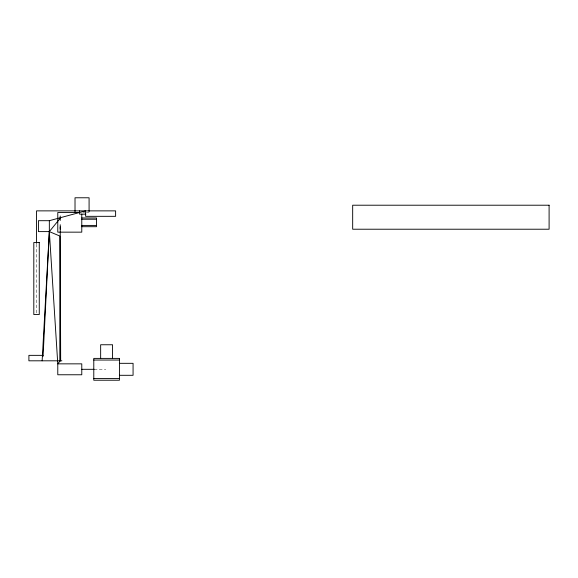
<?xml version="1.0" encoding="UTF-8"?>
<svg xmlns="http://www.w3.org/2000/svg" width="578" height="578" viewBox="0 0 578 578"><rect width="100%" height="100%" fill="white"/><g stroke="black" fill="none" stroke-linecap="round" stroke-linejoin="round"><path stroke-width="0.43" stroke-dasharray="2.89 2.17" d="M82.972 212.509L84.771 212.509M86.36 212.509L89.084 212.509M94.228 369.313L105.788 369.313M36.537 244.227L36.537 313.637"/><path stroke-width="0.87" d="M43.068 356.323L49.34 231.605L49.34 220.695L85.602 210.869L85.602 216.331L115.614 216.331L115.614 210.869L36.537 210.869L36.537 243.324M42.136 360.809L49.34 231.605L60.235 218.202M60.235 360.809L57.778 363.851L57.778 374.768L81.78 374.768L81.78 363.851L57.778 363.851L49.34 231.605L38.423 231.605L38.423 220.695L49.34 220.695M79.598 212.509L57.778 212.509L57.778 232.154L81.78 232.154L81.78 214.149M85.876 214.149L79.598 214.149L79.598 210.869M81.78 217.964L96.512 217.964L96.512 226.699L81.78 226.699M81.78 219.243L96.512 219.243M81.78 225.42L96.512 225.42M43.083 355.354L28.9 355.354L28.9 360.809L61.875 360.809M93.788 360.043L119.429 360.043M119.429 363.324L133.07 363.324L133.07 375.303L119.429 375.303M81.78 369.313L94.228 369.313M93.788 378.576L119.429 378.576M49.34 231.605L59.816 236.034L59.816 360.809M60.235 226.93L60.661 360.809M112.566 358.396L112.566 344.755L100.651 344.755L100.651 358.396M89.084 211.642L89.084 197.777L75.017 197.777L75.017 212.509M60.235 216.013L60.235 220.391M60.235 224.748L60.235 229.105M549.1 205.212L352.674 205.212L352.674 229.22L549.1 229.22L549.1 205.212M39.268 242.522L33.806 242.522L33.806 314.54L39.268 314.54L39.268 242.522M119.429 358.396L93.788 358.396L93.788 380.223L119.429 380.223L119.429 358.396"/></g></svg>
